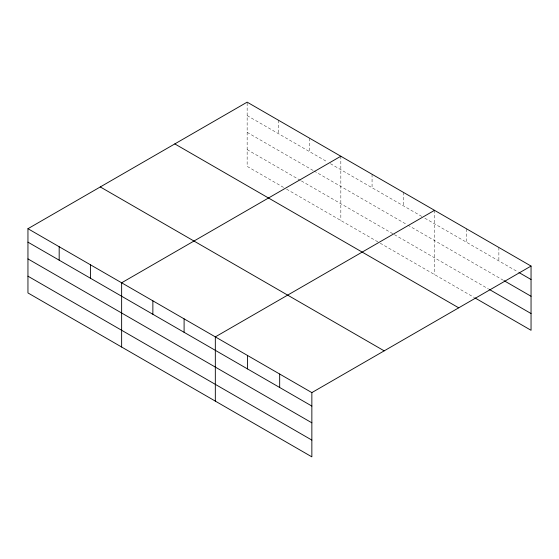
<?xml version="1.0" encoding="UTF-8"?>
<svg xmlns="http://www.w3.org/2000/svg" width="559" height="559" viewBox="0 0 559 559"><rect width="100%" height="100%" fill="white"/><g stroke="black" fill="none" stroke-linecap="round" stroke-linejoin="round"><path stroke-width="0.42" stroke-dasharray="2.79 2.1" d="M247.148 115.601L327.448 161.963M330.425 163.682L421.884 216.487M424.854 218.206L518.333 272.17M247.148 132.357L313.319 170.565M314.067 170.998L407.008 224.655M407.756 225.088L503.366 280.29M247.148 149.623L300.679 180.536M301.427 180.962L393.627 234.193M394.368 234.626L488.398 288.912M283.581 187.419L247.148 166.386L247.148 102.15M286.557 189.138L379.498 242.802M380.246 243.228L474.179 297.465M498.873 247.483L498.873 260.934M466.695 228.911L466.695 242.361M434.525 210.331L434.525 274.567M403.291 192.303L403.291 205.754M372.063 174.275L372.063 187.726M340.836 156.24L340.836 220.477M309.602 138.213L309.602 151.664M278.375 120.185L278.375 133.629"/><path stroke-width="0.84" d="M311.852 422.821L311.852 392.614L27.95 228.708L27.95 292.937L311.852 456.85L311.852 422.821L27.95 258.915M27.95 228.708L247.148 102.15L531.05 266.063L531.05 330.292L474.926 297.891M340.836 156.24L121.638 282.798L121.638 347.027M434.525 210.331L215.327 336.888L215.327 401.117M311.852 392.614L531.05 266.063M519.08 272.603L531.05 279.514M504.113 280.716L531.05 296.27M489.146 289.345L531.05 313.536M174.813 143.915L458.715 307.827M100.285 186.944L384.187 350.856M27.95 242.152L311.852 406.065M27.95 276.181L311.852 440.087M279.675 374.041L279.675 387.485M247.504 355.461L247.504 368.912M184.1 318.854L184.1 332.305M152.866 300.826L152.866 314.277M90.411 264.763L90.411 278.214M59.177 246.736L59.177 260.187"/></g></svg>
